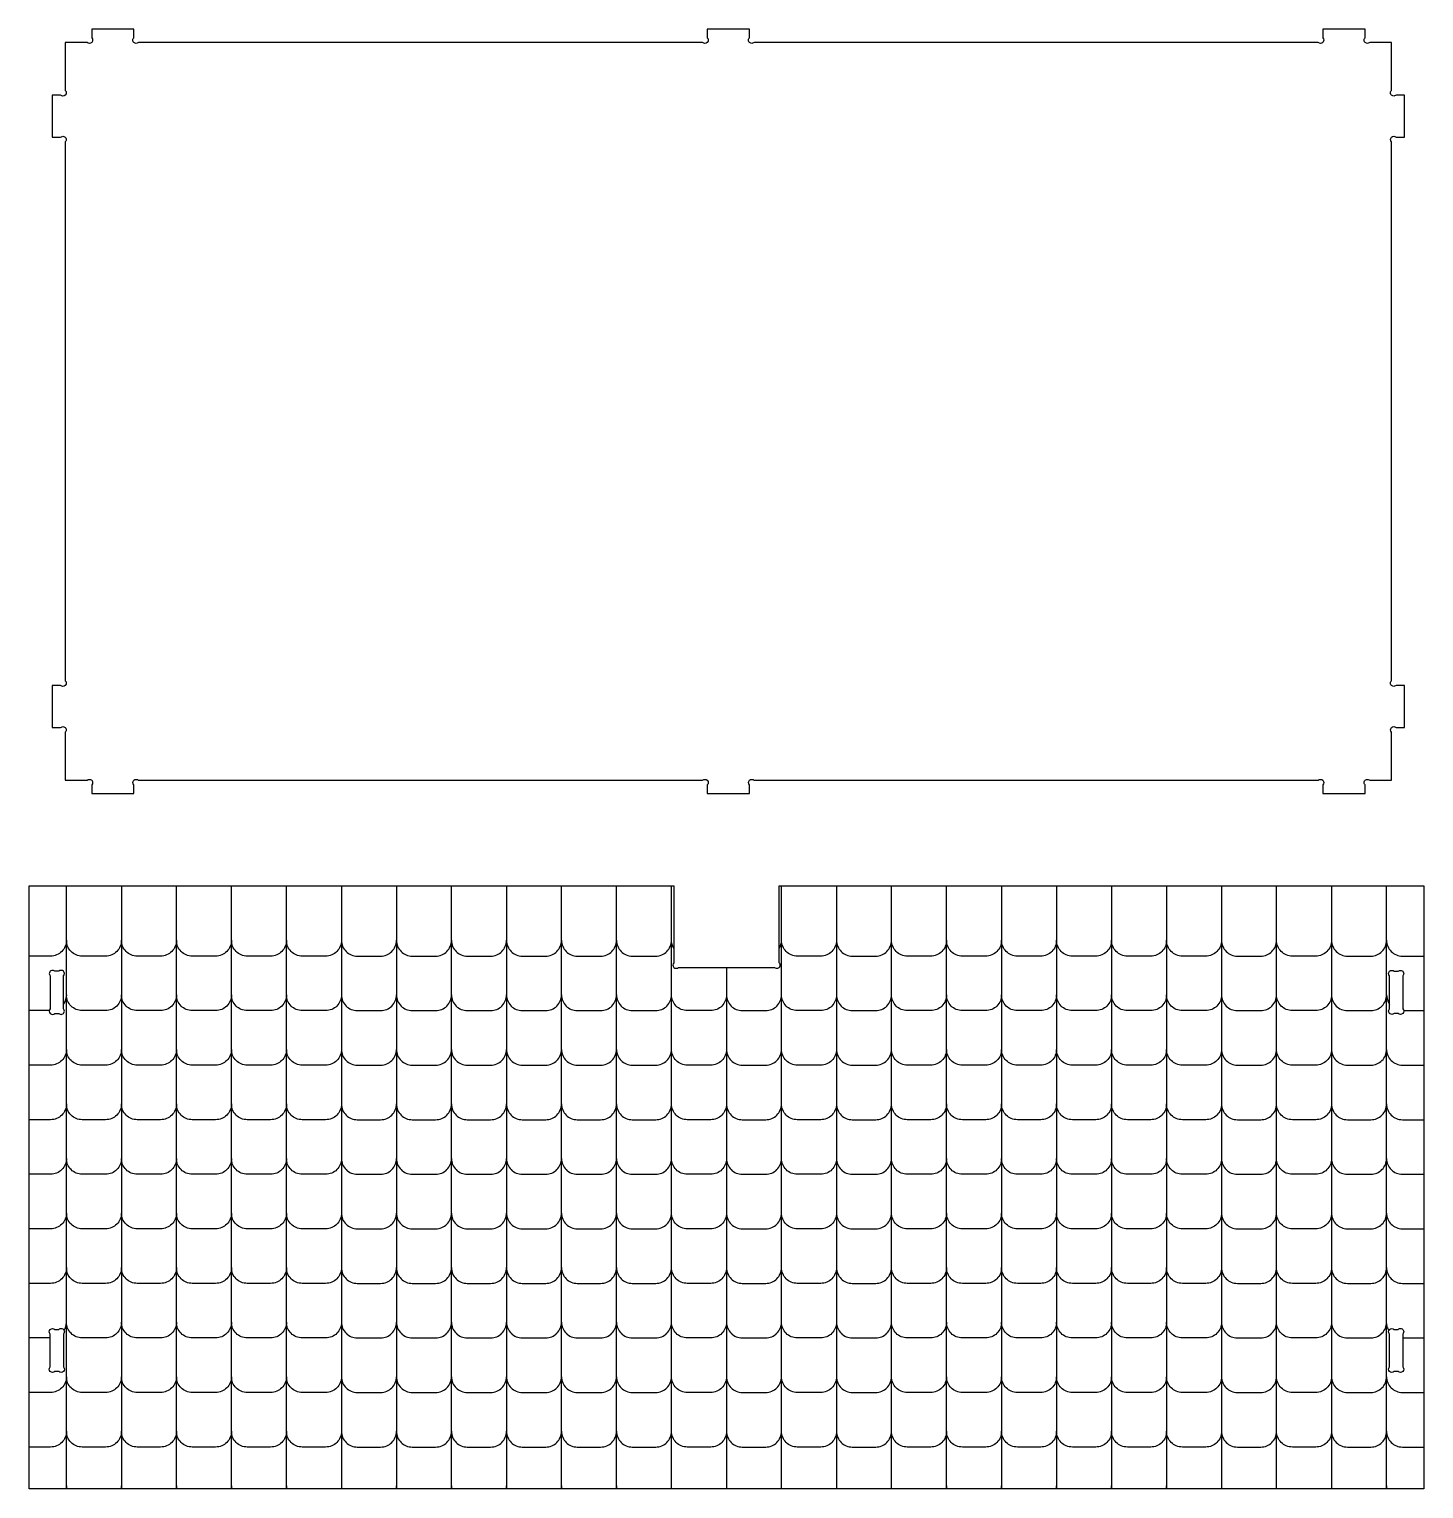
# Model space of a CAD drawing. Extents: x 6616 to 8714, y -367 to 1183.
# Drawn here: x 7356 to 7991, y -356 to 308 of the extents above; entities that cross this region are included whole.
import ezdxf

# ---------------------------------------------------------------- set-up
doc = ezdxf.new("R2010")
doc.units = 0
doc.header["$MEASUREMENT"] = 0
doc.layers.add('LAYER1', color=18, linetype='CONTINUOUS')

msp = doc.modelspace()

# ---------------------------------------------------------------- linework, layer by layer
at = {"layer": 'LAYER1'}
for points in [[(7684.2, -39.61), (7684.2, -35.73, -1), (7686.32, -33.61), (7943.2, -33.61, -1), (7945.32, -35.73), (7945.32, -39.61), (7964.52, -39.61), (7964.52, -35.73, -1), (7966.64, -33.61), (7976.52, -33.61), (7976.52, -11.73, -1), (7978.64, -9.61), (7982.52, -9.61), (7982.52, 9.59), (7978.64, 9.59, -1), (7976.52, 11.72), (7976.52, 257.07, -1), (7978.64, 259.19), (7982.52, 259.19), (7982.52, 278.39), (7978.64, 278.39, -1), (7976.52, 280.52), (7976.52, 302.39), (7966.64, 302.39, -1), (7964.52, 304.52), (7964.52, 308.39), (7945.32, 308.39), (7945.32, 304.52, -1), (7943.2, 302.39), (7686.32, 302.39, -1), (7684.2, 304.52), (7684.2, 308.39), (7665, 308.39), (7665, 304.52, -1), (7662.88, 302.39), (7406, 302.39, -1), (7403.88, 304.52), (7403.88, 308.39), (7384.68, 308.39), (7384.68, 304.52, -1), (7382.56, 302.39), (7372.68, 302.39), (7372.68, 280.52, -1), (7370.56, 278.39), (7366.68, 278.39), (7366.68, 259.19), (7370.56, 259.19, -1), (7372.68, 257.07), (7372.68, 11.72, -1), (7370.56, 9.59), (7366.68, 9.59), (7366.68, -9.61), (7370.56, -9.61, -1), (7372.68, -11.73), (7372.68, -33.61), (7382.56, -33.61, -1), (7384.68, -35.73), (7384.68, -39.61), (7403.88, -39.61), (7403.88, -35.73, -1), (7406, -33.61), (7662.88, -33.61, -1), (7665, -35.73), (7665, -39.61)], [(7356.23, -81.61), (7649.75, -81.61), (7649.75, -116.66, 1), (7651.87, -118.78), (7695.63, -118.78, 1), (7697.75, -116.66), (7697.75, -81.61), (7991.27, -81.61), (7991.27, -356.22), (7356.23, -356.22)], [(7365.83, -122.7), (7365.83, -137.66, 1), (7367.95, -139.78), (7369.71, -139.78, 1), (7371.83, -137.66), (7371.83, -122.7, 1), (7369.71, -120.58), (7367.95, -120.58, 1)], [(7981.67, -122.7), (7981.67, -137.66, -1), (7979.55, -139.78), (7977.79, -139.78, -1), (7975.67, -137.66), (7975.67, -122.7, -1), (7977.79, -120.58), (7979.55, -120.58, -1)], [(7371.83, -285.76), (7371.83, -300.72, -1), (7369.71, -302.84), (7367.95, -302.84, -1), (7365.83, -300.72), (7365.83, -285.76, -1), (7367.95, -283.64), (7369.71, -283.64, -1)], [(7981.67, -285.76), (7981.67, -300.72, -1), (7979.55, -302.84), (7977.79, -302.84, -1), (7975.67, -300.72), (7975.67, -285.76, -1), (7977.79, -283.64), (7979.55, -283.64, -1)]]:
    msp.add_lwpolyline(points, format="xyb", close=True, dxfattribs=at)
for points in [[(7373.31, -356.22, -0.047899), (7373.18, -354.85), (7373.18, -81.61)], [(7398.23, -81.61), (7398.23, -354.85, -0.047899), (7398.09, -356.22)], [(7423.41, -356.22, -0.047899), (7423.27, -354.85), (7423.27, -81.61)], [(7448.45, -356.22, -0.047899), (7448.32, -354.85), (7448.32, -81.61)], [(7473.5, -356.22, -0.047899), (7473.37, -354.85), (7473.37, -81.61)], [(7498.42, -81.61), (7498.42, -354.85, 0.047899), (7498.55, -356.22)], [(7523.46, -81.61), (7523.46, -354.85, 0.047899), (7523.6, -356.22)], [(7548.38, -356.22, 0.047899), (7548.51, -354.85), (7548.51, -81.61)], [(7573.56, -81.61), (7573.56, -354.85, 0.047899), (7573.69, -356.22)], [(7598.48, -356.22, 0.047899), (7598.61, -354.85), (7598.61, -81.61)], [(7623.52, -356.22, 0.047899), (7623.65, -354.85), (7623.65, -81.61)], [(7648.83, -356.22, -0.047899), (7648.7, -354.85), (7648.7, -81.61)], [(7698.67, -356.22, 0.047899), (7698.8, -354.85), (7698.8, -81.61)], [(7723.84, -81.61), (7723.84, -354.85, -0.047899), (7723.71, -356.22)], [(7748.76, -356.22, 0.047899), (7748.89, -354.85), (7748.89, -81.61)], [(7774.07, -356.22, -0.047899), (7773.94, -354.85), (7773.94, -81.61)], [(7798.99, -81.61), (7798.99, -354.85, -0.047899), (7798.86, -356.22)], [(7824.03, -81.61), (7824.03, -354.85, -0.047899), (7823.9, -356.22)], [(7849.08, -81.61), (7849.08, -354.85, -0.047899), (7848.95, -356.22)], [(7874.13, -81.61), (7874.13, -354.85, -0.047899), (7874, -356.22)], [(7899.18, -81.61), (7899.18, -354.85, -0.047899), (7899.05, -356.22)], [(7924.09, -356.22, 0.047899), (7924.22, -354.85), (7924.22, -81.61)], [(7949.27, -81.61), (7949.27, -354.85, 0.047899), (7949.4, -356.22)], [(7974.19, -356.22, 0.047899), (7974.32, -354.85), (7974.32, -81.61)], [(7373.18, -106.45, -0.414214), (7365.98, -113.65), (7356.23, -113.65)], [(7398.23, -106.45, -0.414214), (7391.03, -113.65), (7380.38, -113.65, -0.414214), (7373.18, -106.45)], [(7423.27, -106.45, -0.414214), (7416.07, -113.65), (7405.43, -113.65, -0.414214), (7398.23, -106.45)], [(7448.32, -106.45, -0.414214), (7441.12, -113.65), (7430.47, -113.65, -0.414214), (7423.27, -106.45)], [(7473.37, -106.45, -0.414214), (7466.17, -113.65), (7455.52, -113.65, -0.414214), (7448.32, -106.45)], [(7498.42, -106.45, -0.414214), (7491.22, -113.65), (7480.57, -113.65, -0.414214), (7473.37, -106.45)], [(7498.42, -106.45, 0.414214), (7505.62, -113.65), (7516.26, -113.65, 0.414214), (7523.46, -106.45)], [(7523.46, -106.45, 0.414214), (7530.66, -113.65), (7541.31, -113.65, 0.414214), (7548.51, -106.45)], [(7548.51, -106.45, 0.414214), (7555.71, -113.65), (7566.36, -113.65, 0.414214), (7573.56, -106.45)], [(7573.56, -106.45, 0.414214), (7580.76, -113.65), (7591.41, -113.65, 0.414214), (7598.61, -106.45)], [(7598.61, -106.45, 0.414214), (7605.81, -113.65), (7616.45, -113.65, 0.414214), (7623.65, -106.45)], [(7623.65, -106.45, 0.414214), (7630.85, -113.65), (7641.5, -113.65, 0.414214), (7648.7, -106.45)], [(7649.75, -110.19, -0.137402), (7648.7, -106.45)], [(7697.75, -110.19, 0.137402), (7698.8, -106.45)], [(7723.84, -106.45, -0.414214), (7716.64, -113.65), (7706, -113.65, -0.414214), (7698.8, -106.45)], [(7723.84, -106.45, 0.414214), (7731.04, -113.65), (7741.69, -113.65, 0.414214), (7748.89, -106.45)], [(7773.94, -106.45, -0.414214), (7766.74, -113.65), (7756.09, -113.65, -0.414214), (7748.89, -106.45)], [(7798.99, -106.45, -0.414214), (7791.79, -113.65), (7781.14, -113.65, -0.414214), (7773.94, -106.45)], [(7824.03, -106.45, -0.414214), (7816.83, -113.65), (7806.19, -113.65, -0.414214), (7798.99, -106.45)], [(7849.08, -106.45, -0.414214), (7841.88, -113.65), (7831.23, -113.65, -0.414214), (7824.03, -106.45)], [(7874.13, -106.45, -0.414214), (7866.93, -113.65), (7856.28, -113.65, -0.414214), (7849.08, -106.45)], [(7899.18, -106.45, -0.414214), (7891.98, -113.65), (7881.33, -113.65, -0.414214), (7874.13, -106.45)], [(7899.18, -106.45, 0.414214), (7906.38, -113.65), (7917.02, -113.65, 0.414214), (7924.22, -106.45)], [(7949.27, -106.45, -0.414214), (7942.07, -113.65), (7931.42, -113.65, -0.414214), (7924.22, -106.45)], [(7949.27, -106.45, 0.414214), (7956.47, -113.65), (7967.12, -113.65, 0.414214), (7974.32, -106.45)], [(7974.32, -106.45, 0.414214), (7981.52, -113.65), (7991.27, -113.65)], [(7673.75, -118.78), (7673.75, -354.85, -0.047899), (7673.62, -356.22)], [(7373.18, -131.29, -0.156846), (7371.83, -135.48)], [(7398.23, -131.29, -0.414214), (7391.03, -138.49), (7380.38, -138.49, -0.414214), (7373.18, -131.29)], [(7423.27, -131.29, -0.414214), (7416.07, -138.49), (7405.43, -138.49, -0.414214), (7398.23, -131.29)], [(7448.32, -131.29, -0.414214), (7441.12, -138.49), (7430.47, -138.49, -0.414214), (7423.27, -131.29)], [(7473.37, -131.29, -0.414214), (7466.17, -138.49), (7455.52, -138.49, -0.414214), (7448.32, -131.29)], [(7498.42, -131.29, -0.414214), (7491.22, -138.49), (7480.57, -138.49, -0.414214), (7473.37, -131.29)], [(7498.42, -131.29, 0.414214), (7505.62, -138.49), (7516.26, -138.49, 0.414214), (7523.46, -131.29)], [(7523.46, -131.29, 0.414214), (7530.66, -138.49), (7541.31, -138.49, 0.414214), (7548.51, -131.29)], [(7548.51, -131.29, 0.414214), (7555.71, -138.49), (7566.36, -138.49, 0.414214), (7573.56, -131.29)], [(7573.56, -131.29, 0.414214), (7580.76, -138.49), (7591.41, -138.49, 0.414214), (7598.61, -131.29)], [(7598.61, -131.29, 0.414214), (7605.81, -138.49), (7616.45, -138.49, 0.414214), (7623.65, -131.29)], [(7623.65, -131.29, 0.414214), (7630.85, -138.49), (7641.5, -138.49, 0.414214), (7648.7, -131.29)], [(7673.75, -131.29, -0.414214), (7666.55, -138.49), (7655.9, -138.49, -0.414214), (7648.7, -131.29)], [(7673.75, -131.29, 0.414214), (7680.95, -138.49), (7691.6, -138.49, 0.414214), (7698.8, -131.29)], [(7723.84, -131.29, -0.414214), (7716.64, -138.49), (7706, -138.49, -0.414214), (7698.8, -131.29)], [(7723.84, -131.29, 0.414214), (7731.04, -138.49), (7741.69, -138.49, 0.414214), (7748.89, -131.29)], [(7773.94, -131.29, -0.414214), (7766.74, -138.49), (7756.09, -138.49, -0.414214), (7748.89, -131.29)], [(7798.99, -131.29, -0.414214), (7791.79, -138.49), (7781.14, -138.49, -0.414214), (7773.94, -131.29)], [(7824.03, -131.29, -0.414214), (7816.83, -138.49), (7806.19, -138.49, -0.414214), (7798.99, -131.29)], [(7849.08, -131.29, -0.414214), (7841.88, -138.49), (7831.23, -138.49, -0.414214), (7824.03, -131.29)], [(7874.13, -131.29, -0.414214), (7866.93, -138.49), (7856.28, -138.49, -0.414214), (7849.08, -131.29)], [(7899.18, -131.29, -0.414214), (7891.98, -138.49), (7881.33, -138.49, -0.414214), (7874.13, -131.29)], [(7899.18, -131.29, 0.414214), (7906.38, -138.49), (7917.02, -138.49, 0.414214), (7924.22, -131.29)], [(7949.27, -131.29, -0.414214), (7942.07, -138.49), (7931.42, -138.49, -0.414214), (7924.22, -131.29)], [(7949.27, -131.29, 0.414214), (7956.47, -138.49), (7967.12, -138.49, 0.414214), (7974.32, -131.29)], [(7974.32, -131.29, 0.156846), (7975.67, -135.48)], [(7373.18, -156.13, -0.414214), (7365.98, -163.33), (7356.23, -163.33)], [(7398.23, -156.13, -0.414214), (7391.03, -163.33), (7380.38, -163.33, -0.414214), (7373.18, -156.13)], [(7423.27, -156.13, -0.414214), (7416.07, -163.33), (7405.43, -163.33, -0.414214), (7398.23, -156.13)], [(7448.32, -156.13, -0.414214), (7441.12, -163.33), (7430.47, -163.33, -0.414214), (7423.27, -156.13)], [(7473.37, -156.13, -0.414214), (7466.17, -163.33), (7455.52, -163.33, -0.414214), (7448.32, -156.13)], [(7498.42, -156.13, -0.414214), (7491.22, -163.33), (7480.57, -163.33, -0.414214), (7473.37, -156.13)], [(7498.42, -156.13, 0.414214), (7505.62, -163.33), (7516.26, -163.33, 0.414214), (7523.46, -156.13)], [(7523.46, -156.13, 0.414214), (7530.66, -163.33), (7541.31, -163.33, 0.414214), (7548.51, -156.13)], [(7548.51, -156.13, 0.414214), (7555.71, -163.33), (7566.36, -163.33, 0.414214), (7573.56, -156.13)], [(7573.56, -156.13, 0.414214), (7580.76, -163.33), (7591.41, -163.33, 0.414214), (7598.61, -156.13)], [(7598.61, -156.13, 0.414214), (7605.81, -163.33), (7616.45, -163.33, 0.414214), (7623.65, -156.13)], [(7623.65, -156.13, 0.414214), (7630.85, -163.33), (7641.5, -163.33, 0.414214), (7648.7, -156.13)], [(7673.75, -156.13, -0.414214), (7666.55, -163.33), (7655.9, -163.33, -0.414214), (7648.7, -156.13)], [(7673.75, -156.13, 0.414214), (7680.95, -163.33), (7691.6, -163.33, 0.414214), (7698.8, -156.13)], [(7723.84, -156.13, -0.414214), (7716.64, -163.33), (7706, -163.33, -0.414214), (7698.8, -156.13)], [(7723.84, -156.13, 0.414214), (7731.04, -163.33), (7741.69, -163.33, 0.414214), (7748.89, -156.13)], [(7773.94, -156.13, -0.414214), (7766.74, -163.33), (7756.09, -163.33, -0.414214), (7748.89, -156.13)], [(7798.99, -156.13, -0.414214), (7791.79, -163.33), (7781.14, -163.33, -0.414214), (7773.94, -156.13)], [(7824.03, -156.13, -0.414214), (7816.83, -163.33), (7806.19, -163.33, -0.414214), (7798.99, -156.13)], [(7849.08, -156.13, -0.414214), (7841.88, -163.33), (7831.23, -163.33, -0.414214), (7824.03, -156.13)], [(7874.13, -156.13, -0.414214), (7866.93, -163.33), (7856.28, -163.33, -0.414214), (7849.08, -156.13)], [(7899.18, -156.13, -0.414214), (7891.98, -163.33), (7881.33, -163.33, -0.414214), (7874.13, -156.13)], [(7899.18, -156.13, 0.414214), (7906.38, -163.33), (7917.02, -163.33, 0.414214), (7924.22, -156.13)], [(7949.27, -156.13, -0.414214), (7942.07, -163.33), (7931.42, -163.33, -0.414214), (7924.22, -156.13)], [(7949.27, -156.13, 0.414214), (7956.47, -163.33), (7967.12, -163.33, 0.414214), (7974.32, -156.13)], [(7974.32, -156.13, 0.414214), (7981.52, -163.33), (7991.27, -163.33)], [(7373.18, -180.97, -0.414214), (7365.98, -188.17), (7356.23, -188.17)], [(7398.23, -180.97, -0.414214), (7391.03, -188.17), (7380.38, -188.17, -0.414214), (7373.18, -180.97)], [(7423.27, -180.97, -0.414214), (7416.07, -188.17), (7405.43, -188.17, -0.414214), (7398.23, -180.97)], [(7448.32, -180.97, -0.414214), (7441.12, -188.17), (7430.47, -188.17, -0.414214), (7423.27, -180.97)], [(7473.37, -180.97, -0.414214), (7466.17, -188.17), (7455.52, -188.17, -0.414214), (7448.32, -180.97)], [(7498.42, -180.97, -0.414214), (7491.22, -188.17), (7480.57, -188.17, -0.414214), (7473.37, -180.97)], [(7498.42, -180.97, 0.414214), (7505.62, -188.17), (7516.26, -188.17, 0.414214), (7523.46, -180.97)], [(7523.46, -180.97, 0.414214), (7530.66, -188.17), (7541.31, -188.17, 0.414214), (7548.51, -180.97)], [(7548.51, -180.97, 0.414214), (7555.71, -188.17), (7566.36, -188.17, 0.414214), (7573.56, -180.97)], [(7573.56, -180.97, 0.414214), (7580.76, -188.17), (7591.41, -188.17, 0.414214), (7598.61, -180.97)], [(7598.61, -180.97, 0.414214), (7605.81, -188.17), (7616.45, -188.17, 0.414214), (7623.65, -180.97)], [(7623.65, -180.97, 0.414214), (7630.85, -188.17), (7641.5, -188.17, 0.414214), (7648.7, -180.97)], [(7673.75, -180.97, -0.414214), (7666.55, -188.17), (7655.9, -188.17, -0.414214), (7648.7, -180.97)], [(7673.75, -180.97, 0.414214), (7680.95, -188.17), (7691.6, -188.17, 0.414214), (7698.8, -180.97)], [(7723.84, -180.97, -0.414214), (7716.64, -188.17), (7706, -188.17, -0.414214), (7698.8, -180.97)], [(7723.84, -180.97, 0.414214), (7731.04, -188.17), (7741.69, -188.17, 0.414214), (7748.89, -180.97)], [(7773.94, -180.97, -0.414214), (7766.74, -188.17), (7756.09, -188.17, -0.414214), (7748.89, -180.97)], [(7798.99, -180.97, -0.414214), (7791.79, -188.17), (7781.14, -188.17, -0.414214), (7773.94, -180.97)], [(7824.03, -180.97, -0.414214), (7816.83, -188.17), (7806.19, -188.17, -0.414214), (7798.99, -180.97)], [(7849.08, -180.97, -0.414214), (7841.88, -188.17), (7831.23, -188.17, -0.414214), (7824.03, -180.97)], [(7874.13, -180.97, -0.414214), (7866.93, -188.17), (7856.28, -188.17, -0.414214), (7849.08, -180.97)], [(7899.18, -180.97, -0.414214), (7891.98, -188.17), (7881.33, -188.17, -0.414214), (7874.13, -180.97)], [(7899.18, -180.97, 0.414214), (7906.38, -188.17), (7917.02, -188.17, 0.414214), (7924.22, -180.97)], [(7949.27, -180.97, -0.414214), (7942.07, -188.17), (7931.42, -188.17, -0.414214), (7924.22, -180.97)], [(7949.27, -180.97, 0.414214), (7956.47, -188.17), (7967.12, -188.17, 0.414214), (7974.32, -180.97)], [(7974.32, -180.97, 0.414214), (7981.52, -188.17), (7991.27, -188.17)], [(7373.18, -205.81, -0.414214), (7365.98, -213.01), (7356.23, -213.01)], [(7398.23, -205.81, -0.414214), (7391.03, -213.01), (7380.38, -213.01, -0.414214), (7373.18, -205.81)], [(7423.27, -205.81, -0.414214), (7416.07, -213.01), (7405.43, -213.01, -0.414214), (7398.23, -205.81)], [(7448.32, -205.81, -0.414214), (7441.12, -213.01), (7430.47, -213.01, -0.414214), (7423.27, -205.81)], [(7473.37, -205.81, -0.414214), (7466.17, -213.01), (7455.52, -213.01, -0.414214), (7448.32, -205.81)], [(7498.42, -205.81, -0.414214), (7491.22, -213.01), (7480.57, -213.01, -0.414214), (7473.37, -205.81)], [(7498.42, -205.81, 0.414214), (7505.62, -213.01), (7516.26, -213.01, 0.414214), (7523.46, -205.81)], [(7523.46, -205.81, 0.414214), (7530.66, -213.01), (7541.31, -213.01, 0.414214), (7548.51, -205.81)], [(7548.51, -205.81, 0.414214), (7555.71, -213.01), (7566.36, -213.01, 0.414214), (7573.56, -205.81)], [(7573.56, -205.81, 0.414214), (7580.76, -213.01), (7591.41, -213.01, 0.414214), (7598.61, -205.81)], [(7598.61, -205.81, 0.414214), (7605.81, -213.01), (7616.45, -213.01, 0.414214), (7623.65, -205.81)], [(7623.65, -205.81, 0.414214), (7630.85, -213.01), (7641.5, -213.01, 0.414214), (7648.7, -205.81)], [(7673.75, -205.81, -0.414214), (7666.55, -213.01), (7655.9, -213.01, -0.414214), (7648.7, -205.81)], [(7673.75, -205.81, 0.414214), (7680.95, -213.01), (7691.6, -213.01, 0.414214), (7698.8, -205.81)], [(7723.84, -205.81, -0.414214), (7716.64, -213.01), (7706, -213.01, -0.414214), (7698.8, -205.81)], [(7723.84, -205.81, 0.414214), (7731.04, -213.01), (7741.69, -213.01, 0.414214), (7748.89, -205.81)], [(7773.94, -205.81, -0.414214), (7766.74, -213.01), (7756.09, -213.01, -0.414214), (7748.89, -205.81)], [(7798.99, -205.81, -0.414214), (7791.79, -213.01), (7781.14, -213.01, -0.414214), (7773.94, -205.81)], [(7824.03, -205.81, -0.414214), (7816.83, -213.01), (7806.19, -213.01, -0.414214), (7798.99, -205.81)], [(7849.08, -205.81, -0.414214), (7841.88, -213.01), (7831.23, -213.01, -0.414214), (7824.03, -205.81)], [(7874.13, -205.81, -0.414214), (7866.93, -213.01), (7856.28, -213.01, -0.414214), (7849.08, -205.81)], [(7899.18, -205.81, -0.414214), (7891.98, -213.01), (7881.33, -213.01, -0.414214), (7874.13, -205.81)], [(7899.18, -205.81, 0.414214), (7906.38, -213.01), (7917.02, -213.01, 0.414214), (7924.22, -205.81)], [(7949.27, -205.81, -0.414214), (7942.07, -213.01), (7931.42, -213.01, -0.414214), (7924.22, -205.81)], [(7949.27, -205.81, 0.414214), (7956.47, -213.01), (7967.12, -213.01, 0.414214), (7974.32, -205.81)], [(7974.32, -205.81, 0.414214), (7981.52, -213.01), (7991.27, -213.01)], [(7373.18, -230.65, -0.414214), (7365.98, -237.85), (7356.23, -237.85)], [(7398.23, -230.65, -0.414214), (7391.03, -237.85), (7380.38, -237.85, -0.414214), (7373.18, -230.65)], [(7423.27, -230.65, -0.414214), (7416.07, -237.85), (7405.43, -237.85, -0.414214), (7398.23, -230.65)], [(7448.32, -230.65, -0.414214), (7441.12, -237.85), (7430.47, -237.85, -0.414214), (7423.27, -230.65)], [(7473.37, -230.65, -0.414214), (7466.17, -237.85), (7455.52, -237.85, -0.414214), (7448.32, -230.65)], [(7498.42, -230.65, -0.414214), (7491.22, -237.85), (7480.57, -237.85, -0.414214), (7473.37, -230.65)], [(7498.42, -230.65, 0.414214), (7505.62, -237.85), (7516.26, -237.85, 0.414214), (7523.46, -230.65)], [(7523.46, -230.65, 0.414214), (7530.66, -237.85), (7541.31, -237.85, 0.414214), (7548.51, -230.65)], [(7548.51, -230.65, 0.414214), (7555.71, -237.85), (7566.36, -237.85, 0.414214), (7573.56, -230.65)], [(7573.56, -230.65, 0.414214), (7580.76, -237.85), (7591.41, -237.85, 0.414214), (7598.61, -230.65)], [(7598.61, -230.65, 0.414214), (7605.81, -237.85), (7616.45, -237.85, 0.414214), (7623.65, -230.65)], [(7623.65, -230.65, 0.414214), (7630.85, -237.85), (7641.5, -237.85, 0.414214), (7648.7, -230.65)], [(7673.75, -230.65, -0.414214), (7666.55, -237.85), (7655.9, -237.85, -0.414214), (7648.7, -230.65)], [(7673.75, -230.65, 0.414214), (7680.95, -237.85), (7691.6, -237.85, 0.414214), (7698.8, -230.65)], [(7723.84, -230.65, -0.414214), (7716.64, -237.85), (7706, -237.85, -0.414214), (7698.8, -230.65)], [(7723.84, -230.65, 0.414214), (7731.04, -237.85), (7741.69, -237.85, 0.414214), (7748.89, -230.65)], [(7773.94, -230.65, -0.414214), (7766.74, -237.85), (7756.09, -237.85, -0.414214), (7748.89, -230.65)], [(7798.99, -230.65, -0.414214), (7791.79, -237.85), (7781.14, -237.85, -0.414214), (7773.94, -230.65)], [(7824.03, -230.65, -0.414214), (7816.83, -237.85), (7806.19, -237.85, -0.414214), (7798.99, -230.65)], [(7849.08, -230.65, -0.414214), (7841.88, -237.85), (7831.23, -237.85, -0.414214), (7824.03, -230.65)], [(7874.13, -230.65, -0.414214), (7866.93, -237.85), (7856.28, -237.85, -0.414214), (7849.08, -230.65)], [(7899.18, -230.65, -0.414214), (7891.98, -237.85), (7881.33, -237.85, -0.414214), (7874.13, -230.65)], [(7899.18, -230.65, 0.414214), (7906.38, -237.85), (7917.02, -237.85, 0.414214), (7924.22, -230.65)], [(7949.27, -230.65, -0.414214), (7942.07, -237.85), (7931.42, -237.85, -0.414214), (7924.22, -230.65)], [(7949.27, -230.65, 0.414214), (7956.47, -237.85), (7967.12, -237.85, 0.414214), (7974.32, -230.65)], [(7974.32, -230.65, 0.414214), (7981.52, -237.85), (7991.27, -237.85)], [(7373.18, -255.49, -0.414214), (7365.98, -262.69), (7356.23, -262.69)], [(7398.23, -255.49, -0.414214), (7391.03, -262.69), (7380.38, -262.69, -0.414214), (7373.18, -255.49)], [(7423.27, -255.49, -0.414214), (7416.07, -262.69), (7405.43, -262.69, -0.414214), (7398.23, -255.49)], [(7448.32, -255.49, -0.414214), (7441.12, -262.69), (7430.47, -262.69, -0.414214), (7423.27, -255.49)], [(7473.37, -255.49, -0.414214), (7466.17, -262.69), (7455.52, -262.69, -0.414214), (7448.32, -255.49)], [(7498.42, -255.49, -0.414214), (7491.22, -262.69), (7480.57, -262.69, -0.414214), (7473.37, -255.49)], [(7498.42, -255.49, 0.414214), (7505.62, -262.69), (7516.26, -262.69, 0.414214), (7523.46, -255.49)], [(7523.46, -255.49, 0.414214), (7530.66, -262.69), (7541.31, -262.69, 0.414214), (7548.51, -255.49)], [(7548.51, -255.49, 0.414214), (7555.71, -262.69), (7566.36, -262.69, 0.414214), (7573.56, -255.49)], [(7573.56, -255.49, 0.414214), (7580.76, -262.69), (7591.41, -262.69, 0.414214), (7598.61, -255.49)], [(7598.61, -255.49, 0.414214), (7605.81, -262.69), (7616.45, -262.69, 0.414214), (7623.65, -255.49)], [(7623.65, -255.49, 0.414214), (7630.85, -262.69), (7641.5, -262.69, 0.414214), (7648.7, -255.49)], [(7673.75, -255.49, -0.414214), (7666.55, -262.69), (7655.9, -262.69, -0.414214), (7648.7, -255.49)], [(7673.75, -255.49, 0.414214), (7680.95, -262.69), (7691.6, -262.69, 0.414214), (7698.8, -255.49)], [(7723.84, -255.49, -0.414214), (7716.64, -262.69), (7706, -262.69, -0.414214), (7698.8, -255.49)], [(7723.84, -255.49, 0.414214), (7731.04, -262.69), (7741.69, -262.69, 0.414214), (7748.89, -255.49)], [(7773.94, -255.49, -0.414214), (7766.74, -262.69), (7756.09, -262.69, -0.414214), (7748.89, -255.49)], [(7798.99, -255.49, -0.414214), (7791.79, -262.69), (7781.14, -262.69, -0.414214), (7773.94, -255.49)], [(7824.03, -255.49, -0.414214), (7816.83, -262.69), (7806.19, -262.69, -0.414214), (7798.99, -255.49)], [(7849.08, -255.49, -0.414214), (7841.88, -262.69), (7831.23, -262.69, -0.414214), (7824.03, -255.49)], [(7874.13, -255.49, -0.414214), (7866.93, -262.69), (7856.28, -262.69, -0.414214), (7849.08, -255.49)], [(7899.18, -255.49, -0.414214), (7891.98, -262.69), (7881.33, -262.69, -0.414214), (7874.13, -255.49)], [(7899.18, -255.49, 0.414214), (7906.38, -262.69), (7917.02, -262.69, 0.414214), (7924.22, -255.49)], [(7949.27, -255.49, -0.414214), (7942.07, -262.69), (7931.42, -262.69, -0.414214), (7924.22, -255.49)], [(7949.27, -255.49, 0.414214), (7956.47, -262.69), (7967.12, -262.69, 0.414214), (7974.32, -255.49)], [(7974.32, -255.49, 0.414214), (7981.52, -262.69), (7991.27, -262.69)], [(7398.23, -280.33, -0.414214), (7391.03, -287.53), (7380.38, -287.53, -0.414214), (7373.18, -280.33)], [(7423.27, -280.33, -0.414214), (7416.07, -287.53), (7405.43, -287.53, -0.414214), (7398.23, -280.33)], [(7448.32, -280.33, -0.414214), (7441.12, -287.53), (7430.47, -287.53, -0.414214), (7423.27, -280.33)], [(7473.37, -280.33, -0.414214), (7466.17, -287.53), (7455.52, -287.53, -0.414214), (7448.32, -280.33)], [(7498.42, -280.33, -0.414214), (7491.22, -287.53), (7480.57, -287.53, -0.414214), (7473.37, -280.33)], [(7498.42, -280.33, 0.414214), (7505.62, -287.53), (7516.26, -287.53, 0.414214), (7523.46, -280.33)], [(7523.46, -280.33, 0.414214), (7530.66, -287.53), (7541.31, -287.53, 0.414214), (7548.51, -280.33)], [(7548.51, -280.33, 0.414214), (7555.71, -287.53), (7566.36, -287.53, 0.414214), (7573.56, -280.33)], [(7573.56, -280.33, 0.414214), (7580.76, -287.53), (7591.41, -287.53, 0.414214), (7598.61, -280.33)], [(7598.61, -280.33, 0.414214), (7605.81, -287.53), (7616.45, -287.53, 0.414214), (7623.65, -280.33)], [(7623.65, -280.33, 0.414214), (7630.85, -287.53), (7641.5, -287.53, 0.414214), (7648.7, -280.33)], [(7673.75, -280.33, -0.414214), (7666.55, -287.53), (7655.9, -287.53, -0.414214), (7648.7, -280.33)], [(7673.75, -280.33, 0.414214), (7680.95, -287.53), (7691.6, -287.53, 0.414214), (7698.8, -280.33)], [(7723.84, -280.33, -0.414214), (7716.64, -287.53), (7706, -287.53, -0.414214), (7698.8, -280.33)], [(7723.84, -280.33, 0.414214), (7731.04, -287.53), (7741.69, -287.53, 0.414214), (7748.89, -280.33)], [(7773.94, -280.33, -0.414214), (7766.74, -287.53), (7756.09, -287.53, -0.414214), (7748.89, -280.33)], [(7798.99, -280.33, -0.414214), (7791.79, -287.53), (7781.14, -287.53, -0.414214), (7773.94, -280.33)], [(7824.03, -280.33, -0.414214), (7816.83, -287.53), (7806.19, -287.53, -0.414214), (7798.99, -280.33)], [(7849.08, -280.33, -0.414214), (7841.88, -287.53), (7831.23, -287.53, -0.414214), (7824.03, -280.33)], [(7874.13, -280.33, -0.414214), (7866.93, -287.53), (7856.28, -287.53, -0.414214), (7849.08, -280.33)], [(7899.18, -280.33, -0.414214), (7891.98, -287.53), (7881.33, -287.53, -0.414214), (7874.13, -280.33)], [(7899.18, -280.33, 0.414214), (7906.38, -287.53), (7917.02, -287.53, 0.414214), (7924.22, -280.33)], [(7949.27, -280.33, -0.414214), (7942.07, -287.53), (7931.42, -287.53, -0.414214), (7924.22, -280.33)], [(7949.27, -280.33, 0.414214), (7956.47, -287.53), (7967.12, -287.53, 0.414214), (7974.32, -280.33)], [(7373.18, -305.17, -0.414214), (7365.98, -312.37), (7356.23, -312.37)], [(7398.23, -305.17, -0.414214), (7391.03, -312.37), (7380.38, -312.37, -0.414214), (7373.18, -305.17)], [(7423.27, -305.17, -0.414214), (7416.07, -312.37), (7405.43, -312.37, -0.414214), (7398.23, -305.17)], [(7448.32, -305.17, -0.414214), (7441.12, -312.37), (7430.47, -312.37, -0.414214), (7423.27, -305.17)], [(7473.37, -305.17, -0.414214), (7466.17, -312.37), (7455.52, -312.37, -0.414214), (7448.32, -305.17)], [(7498.42, -305.17, -0.414214), (7491.22, -312.37), (7480.57, -312.37, -0.414214), (7473.37, -305.17)], [(7498.42, -305.17, 0.414214), (7505.62, -312.37), (7516.26, -312.37, 0.414214), (7523.46, -305.17)], [(7523.46, -305.17, 0.414214), (7530.66, -312.37), (7541.31, -312.37, 0.414214), (7548.51, -305.17)], [(7548.51, -305.17, 0.414214), (7555.71, -312.37), (7566.36, -312.37, 0.414214), (7573.56, -305.17)], [(7573.56, -305.17, 0.414214), (7580.76, -312.37), (7591.41, -312.37, 0.414214), (7598.61, -305.17)], [(7598.61, -305.17, 0.414214), (7605.81, -312.37), (7616.45, -312.37, 0.414214), (7623.65, -305.17)], [(7623.65, -305.17, 0.414214), (7630.85, -312.37), (7641.5, -312.37, 0.414214), (7648.7, -305.17)], [(7673.75, -305.17, -0.414214), (7666.55, -312.37), (7655.9, -312.37, -0.414214), (7648.7, -305.17)], [(7673.75, -305.17, 0.414214), (7680.95, -312.37), (7691.6, -312.37, 0.414214), (7698.8, -305.17)], [(7723.84, -305.17, -0.414214), (7716.64, -312.37), (7706, -312.37, -0.414214), (7698.8, -305.17)], [(7723.84, -305.17, 0.414214), (7731.04, -312.37), (7741.69, -312.37, 0.414214), (7748.89, -305.17)], [(7773.94, -305.17, -0.414214), (7766.74, -312.37), (7756.09, -312.37, -0.414214), (7748.89, -305.17)], [(7798.99, -305.17, -0.414214), (7791.79, -312.37), (7781.14, -312.37, -0.414214), (7773.94, -305.17)], [(7824.03, -305.17, -0.414214), (7816.83, -312.37), (7806.19, -312.37, -0.414214), (7798.99, -305.17)], [(7849.08, -305.17, -0.414214), (7841.88, -312.37), (7831.23, -312.37, -0.414214), (7824.03, -305.17)], [(7874.13, -305.17, -0.414214), (7866.93, -312.37), (7856.28, -312.37, -0.414214), (7849.08, -305.17)], [(7899.18, -305.17, -0.414214), (7891.98, -312.37), (7881.33, -312.37, -0.414214), (7874.13, -305.17)], [(7899.18, -305.17, 0.414214), (7906.38, -312.37), (7917.02, -312.37, 0.414214), (7924.22, -305.17)], [(7949.27, -305.17, -0.414214), (7942.07, -312.37), (7931.42, -312.37, -0.414214), (7924.22, -305.17)], [(7949.27, -305.17, 0.414214), (7956.47, -312.37), (7967.12, -312.37, 0.414214), (7974.32, -305.17)], [(7974.32, -305.17, 0.414214), (7981.52, -312.37), (7991.27, -312.37)], [(7373.18, -330.01, -0.414214), (7365.98, -337.21), (7356.23, -337.21)], [(7398.23, -330.01, -0.414214), (7391.03, -337.21), (7380.38, -337.21, -0.414214), (7373.18, -330.01)], [(7423.27, -330.01, -0.414214), (7416.07, -337.21), (7405.43, -337.21, -0.414214), (7398.23, -330.01)], [(7448.32, -330.01, -0.414214), (7441.12, -337.21), (7430.47, -337.21, -0.414214), (7423.27, -330.01)], [(7473.37, -330.01, -0.414214), (7466.17, -337.21), (7455.52, -337.21, -0.414214), (7448.32, -330.01)], [(7498.42, -330.01, -0.414214), (7491.22, -337.21), (7480.57, -337.21, -0.414214), (7473.37, -330.01)], [(7498.42, -330.01, 0.414214), (7505.62, -337.21), (7516.26, -337.21, 0.414214), (7523.46, -330.01)], [(7523.46, -330.01, 0.414214), (7530.66, -337.21), (7541.31, -337.21, 0.414214), (7548.51, -330.01)], [(7548.51, -330.01, 0.414214), (7555.71, -337.21), (7566.36, -337.21, 0.414214), (7573.56, -330.01)], [(7573.56, -330.01, 0.414214), (7580.76, -337.21), (7591.41, -337.21, 0.414214), (7598.61, -330.01)], [(7598.61, -330.01, 0.414214), (7605.81, -337.21), (7616.45, -337.21, 0.414214), (7623.65, -330.01)], [(7623.65, -330.01, 0.414214), (7630.85, -337.21), (7641.5, -337.21, 0.414214), (7648.7, -330.01)], [(7673.75, -330.01, -0.414214), (7666.55, -337.21), (7655.9, -337.21, -0.414214), (7648.7, -330.01)], [(7673.75, -330.01, 0.414214), (7680.95, -337.21), (7691.6, -337.21, 0.414214), (7698.8, -330.01)], [(7723.84, -330.01, -0.414214), (7716.64, -337.21), (7706, -337.21, -0.414214), (7698.8, -330.01)], [(7723.84, -330.01, 0.414214), (7731.04, -337.21), (7741.69, -337.21, 0.414214), (7748.89, -330.01)], [(7773.94, -330.01, -0.414214), (7766.74, -337.21), (7756.09, -337.21, -0.414214), (7748.89, -330.01)], [(7798.99, -330.01, -0.414214), (7791.79, -337.21), (7781.14, -337.21, -0.414214), (7773.94, -330.01)], [(7824.03, -330.01, -0.414214), (7816.83, -337.21), (7806.19, -337.21, -0.414214), (7798.99, -330.01)], [(7849.08, -330.01, -0.414214), (7841.88, -337.21), (7831.23, -337.21, -0.414214), (7824.03, -330.01)], [(7874.13, -330.01, -0.414214), (7866.93, -337.21), (7856.28, -337.21, -0.414214), (7849.08, -330.01)], [(7899.18, -330.01, -0.414214), (7891.98, -337.21), (7881.33, -337.21, -0.414214), (7874.13, -330.01)], [(7899.18, -330.01, 0.414214), (7906.38, -337.21), (7917.02, -337.21, 0.414214), (7924.22, -330.01)], [(7949.27, -330.01, -0.414214), (7942.07, -337.21), (7931.42, -337.21, -0.414214), (7924.22, -330.01)], [(7949.27, -330.01, 0.414214), (7956.47, -337.21), (7967.12, -337.21, 0.414214), (7974.32, -330.01)], [(7974.32, -330.01, 0.414214), (7981.52, -337.21), (7991.27, -337.21)], [(7373.18, -354.85, -0.047899), (7373.05, -356.22)], [(7398.36, -356.22, -0.047899), (7398.23, -354.85)], [(7423.27, -354.85, -0.047899), (7423.14, -356.22)], [(7448.32, -354.85, -0.047899), (7448.19, -356.22)], [(7473.37, -354.85, -0.047899), (7473.24, -356.22)], [(7498.42, -354.85, -0.047899), (7498.29, -356.22)], [(7523.33, -356.22, 0.047899), (7523.46, -354.85)], [(7548.51, -354.85, 0.047899), (7548.64, -356.22)], [(7573.43, -356.22, 0.047899), (7573.56, -354.85)], [(7598.61, -354.85, 0.047899), (7598.74, -356.22)], [(7623.65, -354.85, 0.047899), (7623.79, -356.22)], [(7648.57, -356.22, 0.047899), (7648.7, -354.85)], [(7673.75, -354.85, 0.047899), (7673.88, -356.22)], [(7698.93, -356.22, -0.047899), (7698.8, -354.85)], [(7723.84, -354.85, 0.047899), (7723.98, -356.22)], [(7749.02, -356.22, -0.047899), (7748.89, -354.85)], [(7773.94, -354.85, -0.047899), (7773.81, -356.22)], [(7799.12, -356.22, -0.047899), (7798.99, -354.85)], [(7824.17, -356.22, -0.047899), (7824.03, -354.85)], [(7849.21, -356.22, -0.047899), (7849.08, -354.85)], [(7874.26, -356.22, -0.047899), (7874.13, -354.85)], [(7899.18, -354.85, 0.047899), (7899.31, -356.22)], [(7924.36, -356.22, -0.047899), (7924.22, -354.85)], [(7949.27, -354.85, -0.047899), (7949.14, -356.22)], [(7974.32, -354.85, 0.047899), (7974.45, -356.22)]]:
    msp.add_lwpolyline(points, format="xyb", dxfattribs=at)
for points in [[(7365.41, -138.49), (7356.23, -138.49)], [(7982.09, -138.49), (7991.27, -138.49)], [(7372.13, -284.08), (7372.25, -283.86), (7372.37, -283.65), (7372.48, -283.42), (7372.58, -283.2), (7372.67, -282.97), (7372.76, -282.74), (7372.84, -282.51), (7372.91, -282.28), (7372.97, -282.04), (7373.03, -281.8), (7373.07, -281.56), (7373.11, -281.31), (7373.14, -281.07), (7373.16, -280.82), (7373.17, -280.58), (7373.18, -280.33)], [(7975.37, -284.07), (7975.25, -283.86), (7975.13, -283.64), (7975.02, -283.42), (7974.92, -283.2), (7974.82, -282.97), (7974.74, -282.74), (7974.66, -282.51), (7974.59, -282.27), (7974.53, -282.04), (7974.47, -281.8), (7974.42, -281.56), (7974.39, -281.31), (7974.36, -281.07), (7974.34, -280.82), (7974.32, -280.58), (7974.32, -280.33)], [(7365.83, -287.53), (7356.23, -287.53)], [(7981.67, -287.53), (7991.27, -287.53)]]:
    msp.add_lwpolyline(points, dxfattribs=at)

doc.saveas('drawing.dxf')
